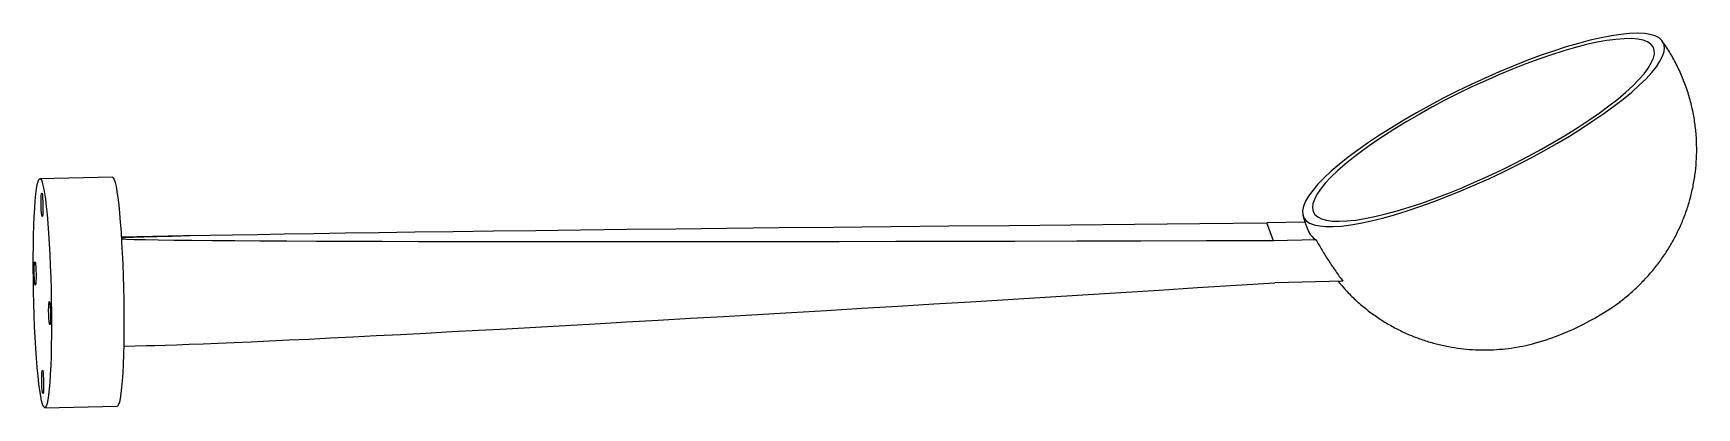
# Model space of a CAD drawing. Header units: millimetres. Extents: x -3 to 455, y -31 to 72.
import ezdxf

# ---------------------------------------------------------------- set-up
doc = ezdxf.new("R2010")
doc.units = ezdxf.units.MM

msp = doc.modelspace()

# ---------------------------------------------------------------- linework, layer by layer
at = {"color": 7, "linetype": 'Continuous', "lineweight": 25}
for p, q in [((19.27, 31.91), (-0.67, 31.49)), ((347.47, 19.57), (336.95, 19.35)), ((338.73, 14.46), (336.95, 19.35)), ((43.12, 15.92), (21.74, 15.46)), ((350.43, 14.7), (338.73, 14.46)), ((357.86, 3.29), (339.07, 2.9)), ((22.38, -14.53), (28.65, -14.4)), ((0.67, -31.49), (20.6, -31.07))]:
    msp.add_line(p, q, dxfattribs=at)
at = {"color": 7, "linetype": 'Continuous', "lineweight": 25, "flags": 128}
for points in [[(446.11, 68.67), (445.63, 69.53), (444.84, 70.25), (443.77, 70.81), (442.41, 71.21), (440.78, 71.46), (438.88, 71.55), (436.72, 71.48), (434.33, 71.25), (431.7, 70.86), (428.87, 70.32), (425.84, 69.62), (422.63, 68.77), (419.27, 67.78), (415.77, 66.66), (412.15, 65.4), (408.44, 64.02), (404.66, 62.53), (400.83, 60.92), (396.97, 59.23), (393.11, 57.45), (389.27, 55.59), (385.47, 53.67), (381.74, 51.69), (378.1, 49.68), (374.57, 47.63), (371.18, 45.57), (367.93, 43.51), (364.86, 41.46), (361.97, 39.42), (359.3, 37.42), (356.85, 35.47), (354.63, 33.57), (352.67, 31.74), (350.97, 29.99), (349.55, 28.33), (348.41, 26.77), (347.56, 25.32), (347, 23.98), (346.74, 22.78), (346.78, 21.7), (347.12, 20.77), (347.75, 19.98), (348.68, 19.34), (349.9, 18.86), (351.39, 18.53), (353.16, 18.36), (355.19, 18.35), (357.47, 18.5), (359.98, 18.81), (362.71, 19.28), (365.65, 19.9), (368.77, 20.67), (372.06, 21.59), (375.49, 22.65), (379.05, 23.84), (382.72, 25.16), (386.47, 26.6), (390.28, 28.15), (394.12, 29.8), (397.99, 31.54), (401.84, 33.36), (405.66, 35.25), (409.42, 37.2), (413.11, 39.2), (416.7, 41.23), (420.17, 43.28), (423.49, 45.35), (426.65, 47.41), (429.63, 49.45), (432.42, 51.47), (434.98, 53.45), (437.32, 55.38), (439.4, 57.24), (441.24, 59.03), (442.8, 60.74), (444.08, 62.35), (445.08, 63.86), (445.78, 65.25), (446.19, 66.52), (446.3, 67.67), (446.11, 68.67)], [(349.65, 22.53), (350.13, 21.7), (350.9, 21.01), (351.95, 20.48), (353.29, 20.1), (354.91, 19.87), (356.78, 19.81), (358.91, 19.9), (361.27, 20.16), (363.86, 20.56), (366.65, 21.13), (369.64, 21.84), (372.79, 22.7), (376.09, 23.7), (379.52, 24.84), (383.06, 26.1), (386.68, 27.48), (390.37, 28.97), (394.09, 30.57), (397.84, 32.25), (401.57, 34.01), (405.27, 35.85), (408.91, 37.74), (412.48, 39.67), (415.94, 41.64), (419.28, 43.63), (422.48, 45.63), (425.52, 47.63), (428.37, 49.6), (431.02, 51.55), (433.45, 53.46), (435.65, 55.31), (437.6, 57.1), (439.29, 58.81), (440.71, 60.43), (441.85, 61.95), (442.7, 63.37), (443.26, 64.67), (443.53, 65.84), (443.5, 66.89), (443.17, 67.79), (442.55, 68.55), (441.63, 69.16), (440.44, 69.62), (438.96, 69.92), (437.21, 70.07), (435.21, 70.05), (432.96, 69.88), (430.49, 69.55), (427.79, 69.06), (424.9, 68.42), (421.83, 67.63), (418.6, 66.7), (415.23, 65.63), (411.75, 64.43), (408.16, 63.11), (404.5, 61.67), (400.79, 60.13), (397.06, 58.49), (393.32, 56.77), (389.6, 54.97), (385.93, 53.1), (382.32, 51.19), (378.8, 49.23), (375.39, 47.25), (372.12, 45.26), (369, 43.26), (366.06, 41.27), (363.3, 39.31), (360.76, 37.38), (358.45, 35.5), (356.37, 33.68), (354.55, 31.93), (352.99, 30.26), (351.71, 28.69), (350.71, 27.21), (350, 25.85), (349.59, 24.62), (349.47, 23.5), (349.65, 22.53)], [(-2.5, 6.9), (-2.5, 10.02), (-2.47, 13.04), (-2.42, 15.92), (-2.34, 18.63), (-2.23, 21.14), (-2.11, 23.43), (-1.96, 25.47), (-1.78, 27.24), (-1.59, 28.72), (-1.39, 29.89), (-1.17, 30.75), (-0.93, 31.29), (-0.69, 31.49), (-0.44, 31.36), (-0.18, 30.9), (0.08, 30.1), (0.33, 28.99), (0.59, 27.58), (0.83, 25.87), (1.07, 23.88), (1.3, 21.64), (1.51, 19.18), (1.71, 16.51), (1.89, 13.66), (2.05, 10.67), (2.18, 7.57), (2.3, 4.39), (2.39, 1.16), (2.45, -2.09), (2.49, -5.31), (2.5, -8.47), (2.49, -11.54), (2.45, -14.5), (2.38, -17.29), (2.29, -19.91), (2.17, -22.31), (2.03, -24.48), (1.87, -26.39), (1.69, -28.01), (1.49, -29.35), (1.28, -30.37), (1.05, -31.06), (0.81, -31.43), (0.56, -31.47), (0.31, -31.17), (0.05, -30.54), (-0.2, -29.59), (-0.46, -28.32), (-0.71, -26.76), (-0.95, -24.91), (-1.19, -22.79), (-1.41, -20.44), (-1.61, -17.87), (-1.8, -15.1), (-1.97, -12.18), (-2.12, -9.13), (-2.24, -5.98), (-2.35, -2.77), (-2.42, 0.47), (-2.47, 3.7), (-2.5, 6.9)], [(-0.35, 25.1), (-0.34, 26.09), (-0.3, 26.9), (-0.24, 27.43), (-0.17, 27.64), (-0.08, 27.49), (0, 27.01), (0.07, 26.24), (0.13, 25.27), (0.16, 24.21), (0.16, 23.16), (0.14, 22.25), (0.09, 21.57), (0.02, 21.2), (-0.06, 21.17), (-0.14, 21.49), (-0.22, 22.12), (-0.29, 23), (-0.33, 24.03), (-0.35, 25.1)], [(19.27, 31.91), (19.5, 31.78), (19.75, 31.32), (20.01, 30.53), (20.27, 29.42), (20.52, 28), (20.77, 26.29), (21.01, 24.3), (21.23, 22.07), (21.45, 19.6), (21.65, 16.93), (21.82, 14.08), (21.98, 11.09), (22.12, 7.99), (22.23, 4.81), (22.32, 1.58), (22.39, -1.67), (22.43, -4.88), (22.44, -8.05), (22.43, -11.12), (22.38, -14.07), (22.32, -16.87), (22.23, -19.49), (22.11, -21.89), (21.97, -24.06), (21.81, -25.96), (21.63, -27.59), (21.43, -28.92), (21.22, -29.94), (20.99, -30.64), (20.75, -31.01), (20.6, -31.07)], [(21.75, 15.28), (22.75, 15.33), (25.02, 15.43), (27.95, 15.53), (31.53, 15.64), (35.76, 15.75), (40.64, 15.86), (46.17, 15.98), (52.33, 16.1), (59.13, 16.22), (66.56, 16.35), (74.62, 16.48), (83.3, 16.61), (92.6, 16.74), (102.51, 16.88), (113.01, 17.02), (124.11, 17.16), (135.8, 17.3), (148.07, 17.45), (160.9, 17.6), (174.3, 17.75), (188.25, 17.9), (202.75, 18.06), (217.77, 18.22), (233.32, 18.37), (249.38, 18.53), (265.94, 18.69), (282.99, 18.86), (300.52, 19.02), (318.51, 19.19), (336.95, 19.35)], [(338.73, 14.46), (320.24, 14.41), (302.21, 14.36), (284.64, 14.32), (267.54, 14.29), (250.93, 14.25), (234.83, 14.23), (219.23, 14.2), (204.15, 14.18), (189.61, 14.17), (175.6, 14.16), (162.15, 14.16), (149.26, 14.16), (136.94, 14.16), (125.2, 14.17), (114.04, 14.18), (103.48, 14.2), (93.52, 14.22), (84.16, 14.24), (75.42, 14.27), (67.3, 14.31), (59.81, 14.35), (52.95, 14.39), (46.72, 14.44), (41.14, 14.49), (36.2, 14.55), (31.9, 14.61), (28.26, 14.67), (25.27, 14.74), (22.94, 14.81), (21.78, 14.86)], [(-2.24, 6.19), (-2.23, 7.18), (-2.2, 7.98), (-2.14, 8.52), (-2.06, 8.72), (-1.98, 8.58), (-1.89, 8.09), (-1.82, 7.32), (-1.76, 6.36), (-1.73, 5.29), (-1.73, 4.25), (-1.75, 3.34), (-1.8, 2.66), (-1.87, 2.29), (-1.95, 2.26), (-2.04, 2.58), (-2.12, 3.21), (-2.18, 4.09), (-2.22, 5.12), (-2.24, 6.19)], [(28.65, -14.4), (30.93, -14.34), (33.78, -14.26), (36.94, -14.16), (40.43, -14.04), (44.23, -13.89), (48.33, -13.72), (52.75, -13.54), (57.47, -13.33), (62.48, -13.1), (67.79, -12.85), (73.38, -12.58), (79.26, -12.3), (85.42, -11.99), (91.84, -11.66), (98.53, -11.31), (105.47, -10.95), (112.67, -10.56), (120.1, -10.16), (127.78, -9.74), (135.68, -9.31), (143.81, -8.86), (152.14, -8.39), (160.68, -7.9), (169.42, -7.4), (178.35, -6.89), (187.45, -6.36), (196.73, -5.82), (206.16, -5.26), (215.75, -4.7), (225.48, -4.12), (235.34, -3.52), (245.32, -2.92), (255.42, -2.31), (265.62, -1.68), (275.92, -1.05), (286.29, -0.41), (296.74, 0.24), (307.26, 0.89), (317.82, 1.55), (328.43, 2.22), (339.07, 2.9)], [(1.73, -4.76), (1.74, -3.77), (1.77, -2.97), (1.83, -2.43), (1.91, -2.23), (1.99, -2.37), (2.08, -2.86), (2.15, -3.62), (2.21, -4.59), (2.24, -5.65), (2.24, -6.7), (2.22, -7.61), (2.17, -8.29), (2.1, -8.66), (2.02, -8.69), (1.93, -8.37), (1.85, -7.74), (1.79, -6.86), (1.74, -5.83), (1.73, -4.76)], [(-0.16, -23.68), (-0.15, -22.69), (-0.12, -21.88), (-0.06, -21.34), (0.02, -21.14), (0.1, -21.29), (0.19, -21.77), (0.26, -22.54), (0.31, -23.5), (0.35, -24.57), (0.35, -25.61), (0.33, -26.52), (0.28, -27.2), (0.21, -27.58), (0.13, -27.61), (0.04, -27.29), (-0.04, -26.65), (-0.1, -25.77), (-0.15, -24.74), (-0.16, -23.68)]]:
    msp.add_lwpolyline(points, dxfattribs=at)
at = {"color": 7, "linetype": 'Continuous', "lineweight": 25}
msp.add_arc((390.43, 57.48), 74.05, 285.5488, 306.2137, dxfattribs=at)
for points, knots in [([(452.1, 57.2), (451.63, 58.43), (450.68, 60.88), (448.91, 64.37), (447.26, 67.21), (446.1, 68.82), (445.7, 69.37)], [0, 0, 0, 0, 0.285836, 0.569893, 0.850892, 1, 1, 1, 1]), ([(434.08, -2.3), (434.54, -1.96), (435.96, -0.89), (438.18, 1.07), (440.74, 3.59), (443.12, 6.27), (445.32, 9.11), (447.33, 12.1), (449.14, 15.24), (450.74, 18.51), (452.11, 21.89), (453.24, 25.37), (454.12, 28.93), (454.75, 32.55), (455.12, 36.21), (455.23, 39.89), (455.08, 43.58), (454.65, 47.37), (453.91, 51.24), (453.02, 54.56), (452.34, 56.52), (452.1, 57.2)], [0, 0, 0, 0, 0.025743, 0.080284, 0.134149, 0.187936, 0.241867, 0.296014, 0.350377, 0.404937, 0.459662, 0.514527, 0.569506, 0.624579, 0.679731, 0.734947, 0.790218, 0.845533, 0.906684, 0.967223, 1, 1, 1, 1]), ([(346.85, 21.42), (346.87, 21.36), (347.21, 20.02), (347.72, 18.55), (348.31, 17.18), (348.38, 17.04)], [0, 0, 0, 0, 0.035358, 0.896834, 1, 1, 1, 1]), ([(348.38, 17.04), (348.57, 16.66), (348.96, 15.87), (349.92, 15.1), (350.43, 14.7)], [0, 0, 0, 0, 0.4786961, 1, 1, 1, 1]), ([(350.43, 14.7), (350.96, 13.78), (351.51, 12.83), (352.39, 11.39), (352.69, 10.9), (353.3, 9.93), (353.61, 9.43), (354.56, 7.97), (355.2, 7.01), (356.52, 5.12), (357.19, 4.19), (357.86, 3.29)], [0, 0, 0, 0, 0.25, 0.25, 0.375, 0.375, 0.5, 0.5, 0.75, 0.75, 1, 1, 1, 1]), ([(356.54, 3.27), (357.13, 2.56), (358.52, 0.89), (360.93, -1.52), (363.72, -3.97), (366.65, -6.18), (369.7, -8.17), (372.84, -9.91), (376.06, -11.42), (379.34, -12.69), (382.66, -13.73), (386, -14.53), (389.34, -15.11), (392.68, -15.46), (395.99, -15.61), (399.27, -15.55), (402.52, -15.29), (405.75, -14.84), (408.36, -14.34), (409.89, -13.94), (410.36, -13.81)], [0, 0, 0, 0, 0.04635, 0.109048, 0.171111, 0.232542, 0.293337, 0.353493, 0.412999, 0.471847, 0.530026, 0.587528, 0.644351, 0.700507, 0.756034, 0.811017, 0.865627, 0.920193, 0.975318, 1, 1, 1, 1])]:
    msp.add_open_spline(points, degree=3, knots=knots, dxfattribs=at)

doc.saveas('drawing.dxf')
